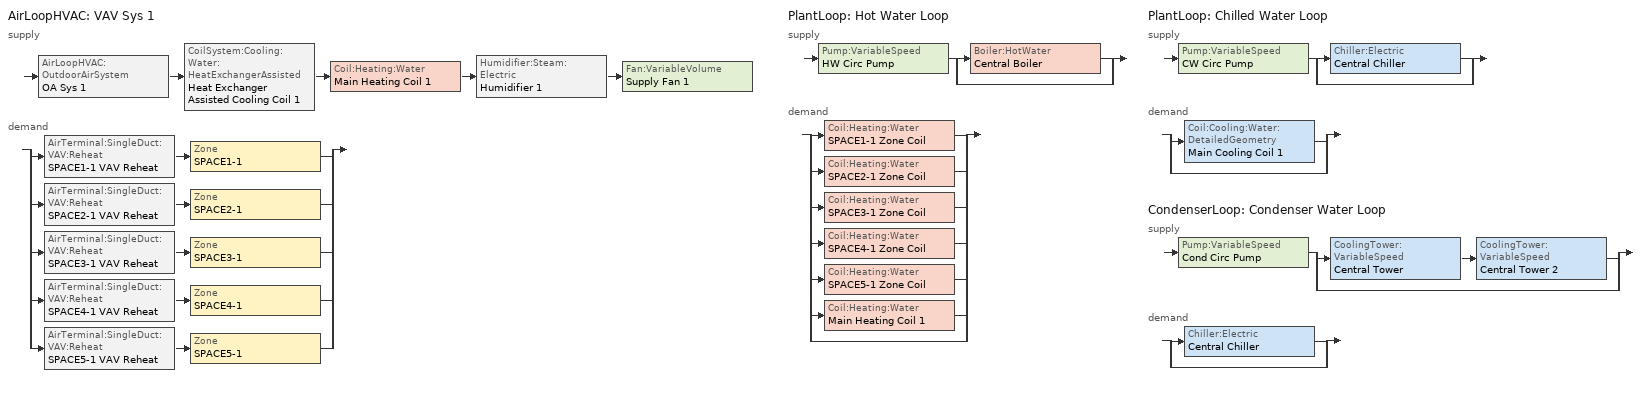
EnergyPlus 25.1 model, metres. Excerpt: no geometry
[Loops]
AirLoopHVAC 'VAV Sys 1'
 supply: AirLoopHVAC:OutdoorAirSystem 'OA Sys 1' > CoilSystem:Cooling:Water:HeatExchangerAssisted 'Heat Exchanger Assisted Cooling Coil 1' > Coil:Heating:Water 'Main Heating Coil 1' > Humidifier:Steam:Electric 'Humidifier 1' > Fan:VariableVolume 'Supply Fan 1'
 demand: split
  | AirTerminal:SingleDuct:VAV:Reheat 'SPACE1-1 VAV Reheat' > Zone 'SPACE1-1'
  | AirTerminal:SingleDuct:VAV:Reheat 'SPACE2-1 VAV Reheat' > Zone 'SPACE2-1'
  | AirTerminal:SingleDuct:VAV:Reheat 'SPACE3-1 VAV Reheat' > Zone 'SPACE3-1'
  | AirTerminal:SingleDuct:VAV:Reheat 'SPACE4-1 VAV Reheat' > Zone 'SPACE4-1'
  | AirTerminal:SingleDuct:VAV:Reheat 'SPACE5-1 VAV Reheat' > Zone 'SPACE5-1'
PlantLoop 'Hot Water Loop'
 supply: Pump:VariableSpeed 'HW Circ Pump' > split
  | Boiler:HotWater 'Central Boiler'
  | bypass
 demand: split
  | Coil:Heating:Water 'SPACE1-1 Zone Coil'
  | Coil:Heating:Water 'SPACE2-1 Zone Coil'
  | Coil:Heating:Water 'SPACE3-1 Zone Coil'
  | Coil:Heating:Water 'SPACE4-1 Zone Coil'
  | Coil:Heating:Water 'SPACE5-1 Zone Coil'
  | Coil:Heating:Water 'Main Heating Coil 1'
  | bypass
PlantLoop 'Chilled Water Loop'
 supply: Pump:VariableSpeed 'CW Circ Pump' > split
  | Chiller:Electric 'Central Chiller'
  | bypass
 demand: split
  | Coil:Cooling:Water:DetailedGeometry 'Main Cooling Coil 1'
  | bypass
CondenserLoop 'Condenser Water Loop'
 supply: Pump:VariableSpeed 'Cond Circ Pump' > split
  | CoolingTower:VariableSpeed 'Central Tower' > CoolingTower:VariableSpeed 'Central Tower 2'
  | bypass
 demand: split
  | Chiller:Electric 'Central Chiller'
  | bypass
[Sizing:Zone] Zone Cooling Design Supply Air Temperature Input Method=SupplyAirTemperature; Zone Cooling Design Supply Air Temperature {C}=14; Zone Heating Design Supply Air Temperature Input Method=SupplyAirTemperature; Zone Heating Design Supply Air Temperature {C}=50; Zone Cooling Design Supply Air Humidity Ratio {kgWater/kgDryAir}=0.009; Zone Heating Design Supply Air Humidity Ratio {kgWater/kgDryAir}=0.004; Zone Heating Sizing Factor=0; Zone Cooling Sizing Factor=0; Cooling Design Air Flow Method=DesignDay; Cooling Design Air Flow Rate {m3/s}=0; Heating Design Air Flow Method=DesignDay; Heating Design Air Flow Rate {m3/s}=0; Account for Dedicated Outdoor Air System=No; Dedicated Outdoor Air System Control Strategy=NeutralSupplyAir; Dedicated Outdoor Air Low Setpoint Temperature for Design {C}=autosize; Dedicated Outdoor Air High Setpoint Temperature for Design {C}=autosize
Name | Design Specification Outdoor Air Object
SPACE1-1 | SZ DSOA SPACE1-1
SPACE2-1 | SZ DSOA SPACE2-1
SPACE3-1 | SZ DSOA SPACE3-1
SPACE4-1 | SZ DSOA SPACE4-1
SPACE5-1 | SZ DSOA SPACE5-1
[DesignSpecification:OutdoorAir] Outdoor Air Method=flow/person; Outdoor Air Flow per Person {m3/s-person}=0.00944; Outdoor Air Flow per Zone Floor Area {m3/s-m2}=0; Outdoor Air Flow per Zone {m3/s}=0
SZ DSOA SPACE1-1; SZ DSOA SPACE2-1; SZ DSOA SPACE3-1; SZ DSOA SPACE4-1; SZ DSOA SPACE5-1
[Sizing:System]
VAV Sys 1: Type of Load to Size On=sensible; Design Outdoor Air Flow Rate {m3/s}=autosize; Central Heating Maximum System Air Flow Ratio=0.3; Preheat Design Temperature {C}=7; Preheat Design Humidity Ratio {kgWater/kgDryAir}=0.008; Precool Design Temperature {C}=11; Precool Design Humidity Ratio {kgWater/kgDryAir}=0.008; Central Cooling Design Supply Air Temperature {C}=12.8; Central Heating Design Supply Air Temperature {C}=16.7; Type of Zone Sum to Use=noncoincident; 100% Outdoor Air in Cooling=no; 100% Outdoor Air in Heating=no; Central Cooling Design Supply Air Humidity Ratio {kgWater/kgDryAir}=0.008; Central Heating Design Supply Air Humidity Ratio {kgWater/kgDryAir}=0.008; Cooling Supply Air Flow Rate Method=DesignDay; Cooling Supply Air Flow Rate {m3/s}=0; Heating Supply Air Flow Rate Method=DesignDay; Heating Supply Air Flow Rate {m3/s}=0; Zone Maximum Outdoor Air Fraction=1; Cooling Design Capacity Method=CoolingDesignCapacity; Cooling Design Capacity {W}=autosize; Heating Design Capacity Method=HeatingDesignCapacity; Heating Design Capacity {W}=autosize; Central Cooling Capacity Control Method=VAV
[Sizing:Plant]
Name | Loop Type | Design Loop Exit Temperature {C} | Loop Design Temperature Difference {deltaC}
Hot Water Loop | heating | 82 | 11
Chilled Water Loop | cooling | 7.22 | 6.67
Condenser Water Loop | condenser | 29.4 | 5.6
[ZoneControl:Thermostat] Control Type Schedule=Zone Control Type Sched; Control 1=CoolingSetPoint; Control 2=HeatingSetpoint; Control 3=DualSetPoint
Name | Zone or ZoneList
SPACE1-1 Control | SPACE1-1
SPACE2-1 Control | SPACE2-1
SPACE3-1 Control | SPACE3-1
SPACE4-1 Control | SPACE4-1
SPACE5-1 Control | SPACE5-1
[ThermostatSetpoint:SingleHeating]
HeatingSetpoint: Setpoint Temperature Schedule=Htg-SetP-Sch
[ThermostatSetpoint:SingleCooling]
CoolingSetpoint: Setpoint Temperature Schedule=Clg-SetP-Sch
[ThermostatSetpoint:DualSetpoint]
DualSetPoint: Heating Setpoint Temperature Schedule=Htg-SetP-Sch; Cooling Setpoint Temperature Schedule=Clg-SetP-Sch
[Zone equipment]
SPACE1-1: SPACE1-1 VAV Reheat
SPACE2-1: SPACE2-1 VAV Reheat
SPACE3-1: SPACE3-1 VAV Reheat
SPACE4-1: SPACE4-1 VAV Reheat
SPACE5-1: SPACE5-1 VAV Reheat
[AirTerminal:SingleDuct:VAV:Reheat] Availability Schedule=ReheatCoilAvailSched; Maximum Air Flow Rate {m3/s}=autosize; Zone Minimum Air Flow Input Method=Constant; Constant Minimum Air Flow Fraction=0.3; Maximum Hot Water or Steam Flow Rate {m3/s}=autosize; Minimum Hot Water or Steam Flow Rate {m3/s}=0; Convergence Tolerance=0.001; Damper Heating Action=ReverseWithLimits; Maximum Flow per Zone Floor Area During Reheat {m3/s-m2}=AUTOCALCULATE; Maximum Flow Fraction During Reheat=AUTOCALCULATE
Name | Reheat Coil
SPACE1-1 VAV Reheat | SPACE1-1 Zone Coil
SPACE2-1 VAV Reheat | SPACE2-1 Zone Coil
SPACE3-1 VAV Reheat | SPACE3-1 Zone Coil
SPACE4-1 VAV Reheat | SPACE4-1 Zone Coil
SPACE5-1 VAV Reheat | SPACE5-1 Zone Coil
[Coil:Heating:Water] Availability Schedule=ReheatCoilAvailSched; U-Factor Times Area Value {W/K}=autosize; Maximum Water Flow Rate {m3/s}=autosize; Performance Input Method=UFactorTimesAreaAndDesignWaterFlowRate; Rated Capacity {W}=autosize; Rated Inlet Water Temperature {C}=82.2; Rated Inlet Air Temperature {C}=16.6; Rated Outlet Water Temperature {C}=71.1; Rated Outlet Air Temperature {C}=32.2
SPACE1-1 Zone Coil; SPACE2-1 Zone Coil; SPACE3-1 Zone Coil; SPACE4-1 Zone Coil; SPACE5-1 Zone Coil; Main Heating Coil 1
[AirLoopHVAC:ReturnPlenum]
Return-Plenum-1: Zone=PLENUM-1
[AirLoopHVAC]
VAV Sys 1: Design Supply Air Flow Rate {m3/s}=autosize
[Coil:Cooling:Water:DetailedGeometry]
Main Cooling Coil 1: Availability Schedule=CoolingCoilAvailSched; Maximum Water Flow Rate {m3/s}=autosize; Tube Outside Surface Area {m2}=autosize; Total Tube Inside Area {m2}=autosize; Fin Surface Area {m2}=autosize; Minimum Airflow Area {m2}=autosize; Coil Depth {m}=autosize; Fin Diameter {m}=autosize; Number of Tubes per Row=autosize
[CoilSystem:Cooling:Water:HeatExchangerAssisted]
Heat Exchanger Assisted Cooling Coil 1: Heat Exchanger=Heat Exchanger Assisting Cooling Coil; Cooling Coil=Main Cooling Coil 1
[HeatExchanger:AirToAir:FlatPlate]
Heat Exchanger Assisting Cooling Coil: Availability Schedule=CoolingCoilAvailSched; Flow Arrangement Type=CounterFlow; Economizer Lockout=Yes; Ratio of Supply to Secondary hA Values=1; Nominal Supply Air Flow Rate {m3/s}=1.32; Nominal Supply Air Inlet Temperature {C}=24; Nominal Supply Air Outlet Temperature {C}=21; Nominal Secondary Air Flow Rate {m3/s}=1.32; Nominal Secondary Air Inlet Temperature {C}=12; Nominal Electric Power {W}=100
[Humidifier:Steam:Electric]
Humidifier 1: Availability Schedule=FanAvailSched; Rated Capacity {m3/s}=3.79e-06; Rated Power {W}=10200; Rated Fan Power {W}=27; Standby Power {W}=2
[SetpointManager:SingleZone:Humidity:Minimum]
Zone Min Set Point Manager: Setpoint Node or NodeList=Humidifier Outlet Node
[Fan:VariableVolume]
Supply Fan 1: Availability Schedule=FanAvailSched; Fan Total Efficiency=0.7; Pressure Rise {Pa}=600; Maximum Flow Rate {m3/s}=autosize; Fan Power Minimum Flow Rate Input Method=Fraction; Fan Power Minimum Flow Fraction=0.25; Motor Efficiency=0.9; Motor In Airstream Fraction=1; Fan Power Coefficient 1=0.350712; Fan Power Coefficient 2=0.308505; Fan Power Coefficient 3=-0.541374; Fan Power Coefficient 4=0.871988; Fan Power Coefficient 5=0
[Controller:WaterCoil] Control Variable=Temperature; Actuator Variable=FLOW; Controller Convergence Tolerance {deltaC}=0.002; Maximum Actuated Flow {m3/s}=autosize; Minimum Actuated Flow {m3/s}=0
Name | Action
Central Cooling Coil Contoller 1 | Reverse
Central Heating Coil Contoller 1 | Normal
[Controller:OutdoorAir]
OA Controller 1: Minimum Outdoor Air Flow Rate {m3/s}=autosize; Maximum Outdoor Air Flow Rate {m3/s}=autosize; Economizer Control Type=FixedDryBulb; Economizer Control Action Type=ModulateFlow; Economizer Maximum Limit Dry-Bulb Temperature {C}=19; Economizer Minimum Limit Dry-Bulb Temperature {C}=4; Lockout Type=NoLockout; Minimum Limit Type=FixedMinimum; Minimum Outdoor Air Schedule=Min OA Sched
[SetpointManager:Scheduled] Control Variable=Temperature
Name | Schedule | Setpoint Node or NodeList
Central Boiler Setpoint Manager | HW Loop Temp Schedule | Central Boiler Outlet Node
Central Chiller Setpoint Manager | CW Loop Temp Schedule | Central Chiller Outlet Node
Condenser Water Loop Setpoint Manager | Condenser Loop Temp Schedule | Condenser Tower Outlet Node
[SetpointManager:MixedAir]
Mixed Air Temp Manager 1: Control Variable=Temperature; Setpoint Node or NodeList=Main Branch SetPoint Node List
[PlantLoop] Fluid Type=Water; Maximum Loop Flow Rate {m3/s}=autosize; Minimum Loop Flow Rate {m3/s}=0; Plant Loop Volume {m3}=autocalculate; Load Distribution Scheme=SequentialLoad
Name | Plant Equipment Operation Scheme | Maximum Loop Temperature {C} | Minimum Loop Temperature {C}
Hot Water Loop | Hot Loop Operation | 100 | 10
Chilled Water Loop | CW Loop Operation | 98 | 1
[PlantEquipmentOperationSchemes] Control Scheme 1 Schedule=PlantOnSched
Name | Control Scheme 1
Hot Loop Operation | Central Boiler Only
CW Loop Operation | Central Chiller Only
[PlantEquipmentOperation:HeatingLoad]
Central Boiler Only: Load Range 1 Lower Limit {W}=0; Load Range 1 Upper Limit {W}=1000000; Range 1 Equipment List=heating plant
[PlantEquipmentList]
heating plant: Central Boiler
Cooling Plant: Central Chiller
[Boiler:HotWater]
Central Boiler: Fuel Type=NaturalGas; Nominal Capacity {W}=autosize; Nominal Thermal Efficiency=0.8; Efficiency Curve Temperature Evaluation Variable=LeavingBoiler; Normalized Boiler Efficiency Curve=BoilerEfficiency; Design Water Flow Rate {m3/s}=autosize; Minimum Part Load Ratio=0; Maximum Part Load Ratio=1.2; Optimum Part Load Ratio=1; Water Outlet Upper Temperature Limit {C}=100; Boiler Flow Mode=LeavingSetpointModulated
[Pump:VariableSpeed] Design Maximum Flow Rate {m3/s}=autosize; Design Pump Head {Pa}=179352; Design Power Consumption {W}=autosize; Motor Efficiency=0.9; Fraction of Motor Inefficiencies to Fluid Stream=0; Coefficient 1 of the Part Load Performance Curve=0; Coefficient 2 of the Part Load Performance Curve=1; Coefficient 3 of the Part Load Performance Curve=0; Coefficient 4 of the Part Load Performance Curve=0; Design Minimum Flow Rate {m3/s}=0; Pump Control Type=INTERMITTENT
Name | Pump Flow Rate Schedule
HW Circ Pump
CW Circ Pump; Cond Circ Pump | CoolingPumpAvailSched
[PlantEquipmentOperation:CoolingLoad] Load Range 1 Lower Limit {W}=0
Name | Load Range 1 Upper Limit {W} | Range 1 Equipment List
Central Chiller Only | 900000 | Cooling Plant
Year Round Tower Operation | 90000000 | All Towers
[Chiller:Electric]
Central Chiller: Condenser Type=WaterCooled; Nominal Capacity {W}=autosize; Nominal COP {W/W}=3.2; Minimum Part Load Ratio=0; Maximum Part Load Ratio=1; Optimum Part Load Ratio=0.65; Design Condenser Inlet Temperature {C}=29.44; Temperature Rise Coefficient=2.682759; Design Chilled Water Outlet Temperature {C}=6.667; Design Chilled Water Flow Rate {m3/s}=autosize; Design Condenser Fluid Flow Rate {m3/s}=autosize; Coefficient 1 of Capacity Ratio Curve=0.944836; Coefficient 2 of Capacity Ratio Curve=-0.0570088; Coefficient 3 of Capacity Ratio Curve=-0.00185486; Coefficient 1 of Power Ratio Curve=1.907846; Coefficient 2 of Power Ratio Curve=-1.20499; Coefficient 3 of Power Ratio Curve=0.263462; Coefficient 1 of Full Load Ratio Curve=0.03303; Coefficient 2 of Full Load Ratio Curve=0.6852; Coefficient 3 of Full Load Ratio Curve=0.2818; Chilled Water Outlet Temperature Lower Limit {C}=5; Chiller Flow Mode=LeavingSetpointModulated
[CondenserLoop]
Condenser Water Loop: Fluid Type=Water; Condenser Equipment Operation Scheme=Tower Loop Operation; Maximum Loop Temperature {C}=80; Minimum Loop Temperature {C}=10; Maximum Loop Flow Rate {m3/s}=autosize; Minimum Loop Flow Rate {m3/s}=0; Condenser Loop Volume {m3}=autocalculate; Load Distribution Scheme=SequentialLoad
[CondenserEquipmentOperationSchemes]
Tower Loop Operation: Control Scheme 1=Year Round Tower Operation; Control Scheme 1 Schedule=PlantOnSched
[CondenserEquipmentList]
All Towers: Central Tower, Central Tower 2
[CoolingTower:VariableSpeed] Design Water Flow Rate {m3/s}=autosize; Design Air Flow Rate {m3/s}=autosize; Design Fan Power {W}=autosize; Fan Power Ratio Function of Air Flow Rate Ratio Curve=CoolingTowerFanRatioCurve; Minimum Air Flow Rate Ratio=0.2; Fraction of Tower Capacity in Free Convection Regime=0.125; Basin Heater Capacity {W/K}=450; Basin Heater Setpoint Temperature {C}=4.5; Evaporation Loss Mode=SaturatedExit; Drift Loss Percent {percent}=0.05; Blowdown Calculation Mode=ConcentrationRatio; Blowdown Concentration Ratio=4
Name | Model Type | Model Coefficient | Design Approach Temperature {deltaC} | Design Range Temperature {deltaC}
Central Tower | YorkCalcUserDefined | YorkCalc Default Tower Model | 8.9 | 2.6
Central Tower 2 | CoolToolsUserDefined | CoolTools CrossFlow Default Tower Model
[CoolingTowerPerformance:YorkCalc]
YorkCalc Default Tower Model: Minimum Inlet Air Wet-Bulb Temperature {C}=-34.4; Maximum Inlet Air Wet-Bulb Temperature {C}=26.6667; Minimum Range Temperature {deltaC}=1.1111; Maximum Range Temperature {deltaC}=22.2222; Minimum Approach Temperature {deltaC}=1.1111; Maximum Approach Temperature {deltaC}=40; Minimum Water Flow Rate Ratio=0.5; Maximum Water Flow Rate Ratio=4; Maximum Liquid to Gas Ratio=8; Coefficient 1=-0.359741; Coefficient 2=-0.0550536; Coefficient 3=0.00238504; Coefficient 4=0.173927; Coefficient 5=-0.0248474; Coefficient 6=0.000484302; Coefficient 7=-0.00558985; Coefficient 8=0.000577008; Coefficient 9=-1.34243e-05; Coefficient 10=2.84766; Coefficient 11=-0.121765; Coefficient 12=0.00145992; Coefficient 13=1.68043; Coefficient 14=-0.0166921; Coefficient 15=-0.000719053; Coefficient 16=-0.0254852; Coefficient 17=4.87492e-05; Coefficient 18=2.71923e-05; Coefficient 19=-0.0653766; Coefficient 20=-0.00227817; Coefficient 21=0.000250025; Coefficient 22=-0.0910565; Coefficient 23=0.00318176; Coefficient 24=3.86218e-05; Coefficient 25=-0.00342854; Coefficient 26=8.5659e-06; Coefficient 27=-1.51682e-06
[CoolingTowerPerformance:CoolTools]
CoolTools CrossFlow Default Tower Model: Minimum Inlet Air Wet-Bulb Temperature {C}=-1; Maximum Inlet Air Wet-Bulb Temperature {C}=26.6667; Minimum Range Temperature {deltaC}=1.1111; Maximum Range Temperature {deltaC}=11.1111; Minimum Approach Temperature {deltaC}=1.1111; Maximum Approach Temperature {deltaC}=11.1111; Minimum Water Flow Rate Ratio=0.75; Maximum Water Flow Rate Ratio=1.25; Coefficient 1=0.520497; Coefficient 2=-10.617; Coefficient 3=10.7293; Coefficient 4=-2.74988; Coefficient 5=4.7363; Coefficient 6=-8.2576; Coefficient 7=1.57641; Coefficient 8=6.5112; Coefficient 9=1.50434; Coefficient 10=-3.28885; Coefficient 11=0.0257786; Coefficient 12=0.182464; Coefficient 13=-0.0818947; Coefficient 14=-0.21501; Coefficient 15=0.0186741; Coefficient 16=0.0536824; Coefficient 17=-0.00270969; Coefficient 18=0.00112277; Coefficient 19=-0.00127758; Coefficient 20=7.60421e-05; Coefficient 21=1.436; Coefficient 22=-0.51987; Coefficient 23=0.11734; Coefficient 24=1.50493; Coefficient 25=-0.135899; Coefficient 26=-0.152578; Coefficient 27=-0.0533844; Coefficient 28=0.00493295; Coefficient 29=-0.0079626; Coefficient 30=0.00022262; Coefficient 31=-0.0543952; Coefficient 32=0.00474267; Coefficient 33=-0.0185855; Coefficient 34=0.00115668; Coefficient 35=0.000807371
[Schedule:Compact]
Htg-SetP-Sch: Through: 12/31, For: SummerDesignDay, Until: 24:00, 12.8, For: WinterDesignDay, Until: 24:00, 22.1, For: WeekEnds, Until:  7:00, 12.8, Until: 13:00, 22.1, Until: 24:00, 12.8, For: Holidays, Until:  7:00, 12.8, Until: 13:00, 22.1, Until: 24:00, 12.8, For: AllOtherDays, Until:  7:00, 12.8, Until: 18:00, 22.1, Until: 24:00, 12.8
Clg-SetP-Sch: Through: 12/31, For: SummerDesignDay, Until: 24:00, 23.9, For: WinterDesignDay, Until: 24:00, 40, For: WeekEnds, Until:  7:00, 40, Until: 18:00, 23.9, Until: 24:00, 32.2, For: Holidays, Until:  7:00, 40, Until: 18:00, 23.9, Until: 24:00, 32.2, For: AllOtherDays, Until:  7:00, 40, Until: 18:00, 23.9, Until: 24:00, 40
Zone Control Type Sched: Through: 12/31, For: SummerDesignDay, Until: 24:00, 2, For: WinterDesignDay, Until: 24:00, 1, For: AllOtherDays, Until: 24:00, 4
Min OA Sched: Through: 12/31, For: WeekEnd, Until: 24:00, 0.02, For: AllOtherDays, Until: 06:00, 0.02, Until: 18:00, 1, Until: 24:00, 0.02
FanAvailSched; ReheatCoilAvailSched: Through: 3/31, For: AllDays, Until: 24:00, 1, Through: 9/30, For: SummerDesignDay, Until: 24:00, 1, For: WinterDesignDay, Until: 24:00, 1, For: WeekDays, Until:  7:00, 0, Until: 17:00, 1, Until: 24:00, 0, For: AllOtherDays, Until: 24:00, 0, Through: 12/31, For: AllDays, Until: 24:00, 1
CoolingCoilAvailSched: Through: 3/31, For: AllDays, Until: 24:00, 0, Through: 9/30, For: SummerDesignDay, Until: 24:00, 1, For: WinterDesignDay, Until: 24:00, 1, For: WeekDays, Until:  7:00, 0, Until: 17:00, 1, Until: 24:00, 0, For: AllOtherDays, Until: 24:00, 0, Through: 12/31, For: AllDays, Until: 24:00, 0
CoolingPumpAvailSched: Through: 3/31, For: AllDays, Until: 24:00, 0, Through: 9/30, For: AllDays, Until: 24:00, 1, Through: 12/31, For: AllDays, Until: 24:00, 0
CW Loop Temp Schedule: Through: 12/31, For: AllDays, Until: 24:00, 7.22
HW Loop Temp Schedule: Through: 12/31, For: AllDays, Until: 24:00, 82
PlantOnSched: Through: 12/31, For: AllDays, Until: 24:00, 1
Condenser Loop Temp Schedule: Through: 12/31, For: AllDays, Until: 24:00, 30
[Curve:Quadratic]
BoilerEfficiency: Coefficient1 Constant=1; Coefficient2 x=0; Coefficient3 x**2=0; Minimum Value of x=0; Maximum Value of x=1
[Curve:Cubic]
CoolingTowerFanRatioCurve: Coefficient1 Constant=-0.00931516; Coefficient2 x=0.0512334; Coefficient3 x**2=-0.0838365; Coefficient4 x**3=1.04192; Minimum Value of x=0.15; Maximum Value of x=1
